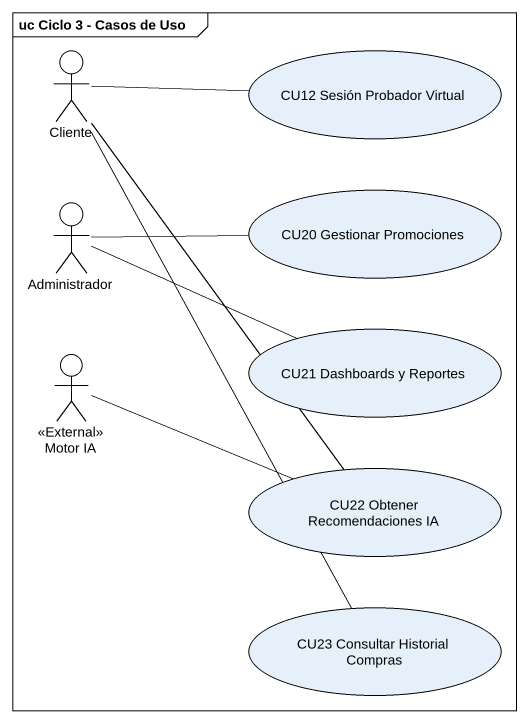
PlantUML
@startuml
mainframe uc Ciclo 3 - Casos de Uso
actor Cliente
usecase "CU12 Sesión Probador Virtual" as CU12_Sesión_Probador_Virtual
usecase "CU20 Gestionar Promociones" as CU20_Gestionar_Promociones
actor Administrador
actor "Motor IA" as Motor_IA <<External>>
usecase "CU21 Dashboards y Reportes" as CU21_Dashboards_y_Reportes
usecase "CU22 Obtener Recomendaciones IA" as CU22_Obtener
usecase "CU23 Consultar Historial Compras" as CU23_Consultar_Historial
Cliente -right- CU12_Sesión_Probador_Virtual
Cliente -- CU22_Obtener
Cliente -- CU23_Consultar_Historial
Administrador -right- CU20_Gestionar_Promociones
Administrador -right- CU21_Dashboards_y_Reportes
Motor_IA -right- CU22_Obtener
@enduml
